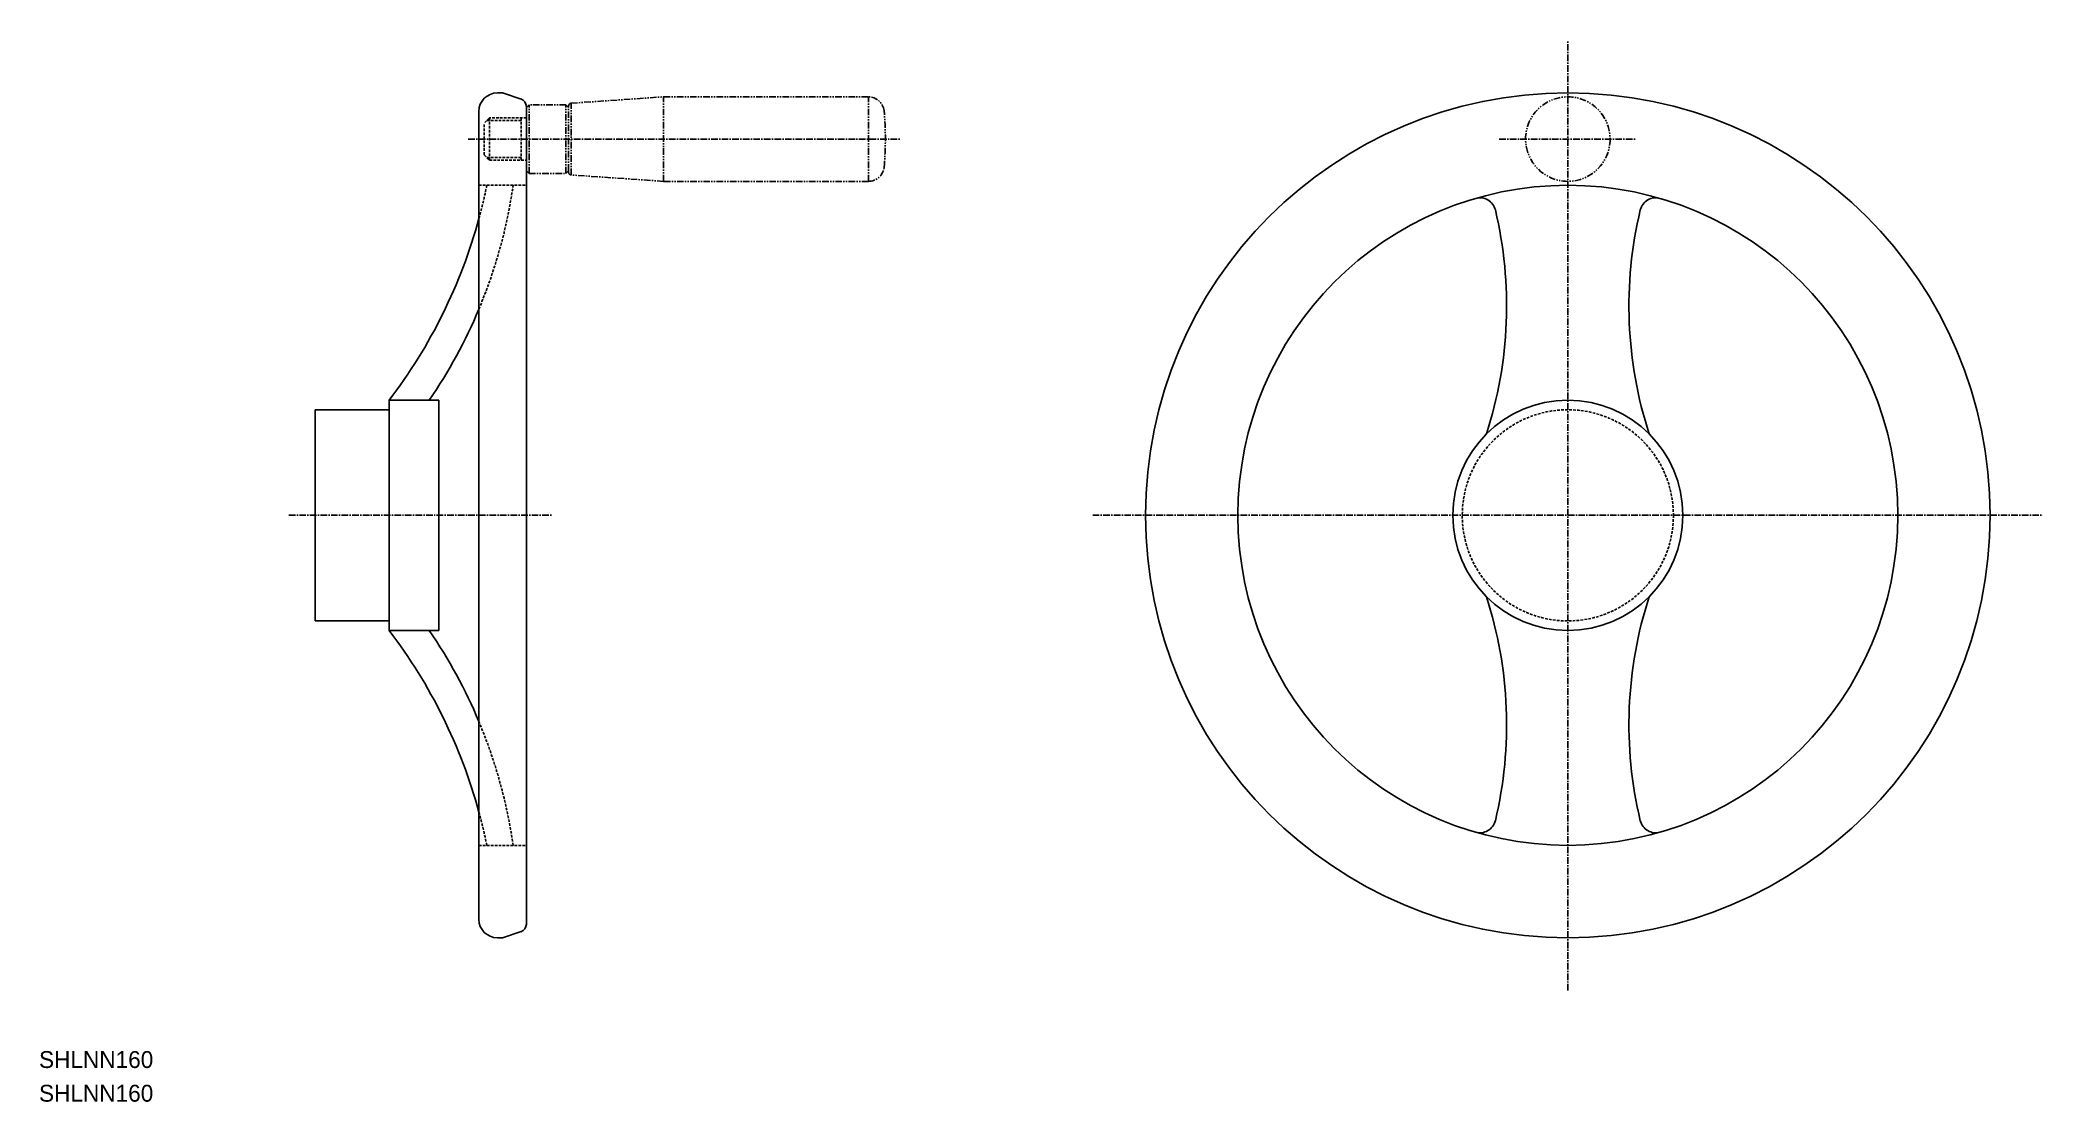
# Model space of a CAD drawing. Extents: x 0 to 380, y 0 to 201.
import ezdxf

# ---------------------------------------------------------------- set-up
doc = ezdxf.new("R2010")
doc.units = 0
doc.header["$MEASUREMENT"] = 0
for name, pattern in [('CENTER', [2, 1.25, -0.25, 0.25, -0.25]), ('DASHED', [0.75, 0.5, -0.25]), ('PHANTOM', [2.5, 1.25, -0.25, 0.25, -0.25, 0.25, -0.25])]:
    doc.linetypes.add(name, pattern=pattern)
doc.layers.get('0').update_dxf_attribs({"linetype": 'CONTINUOUS'})
doc.layers.add('CENTER', color=1, linetype='CENTER')

msp = doc.modelspace()

# ---------------------------------------------------------------- linework, layer by layer
at = {"color": 7, "linetype": 'Continuous'}
for p, q in [((86.82, 191.04), (87.66, 191.04)), ((91.3, 189.88), (87.97, 190.99)), ((83.32, 187.54), (83.32, 34.54)), ((92.82, 188.79), (92.32, 188.29)), ((92.32, 188.46), (92.32, 33.62)), ((92.32, 176.29), (92.82, 175.79)), ((66.32, 132.84), (75.72, 132.84)), ((66.32, 132.84), (66.32, 89.24)), ((75.72, 132.84), (75.72, 89.24)), ((52.32, 131.04), (52.32, 91.04)), ((52.32, 131.04), (66.32, 131.04)), ((52.32, 91.04), (66.32, 91.04)), ((66.32, 89.24), (75.72, 89.24)), ((86.82, 31.04), (87.66, 31.04)), ((91.3, 32.2), (87.97, 31.09))]:
    msp.add_line(p, q, dxfattribs=at)
at = {"color": 7, "linetype": 'PHANTOM'}
for p, q in [((100.78, 189.08), (118.32, 190.29)), ((118.32, 190.29), (157.1, 190.29)), ((118.32, 174.29), (118.32, 190.29)), ((157.1, 174.29), (157.1, 190.29)), ((99.82, 188.79), (92.82, 188.79)), ((92.82, 175.79), (92.82, 188.79)), ((100.32, 188.29), (99.82, 188.79)), ((99.82, 175.79), (99.82, 188.79)), ((100.32, 188.29), (100.32, 188.58)), ((100.32, 176.29), (100.32, 188.29)), ((100.78, 175.5), (100.78, 189.08)), ((92.82, 175.79), (99.82, 175.79)), ((99.82, 175.79), (100.32, 176.29)), ((100.32, 176), (100.32, 176.29)), ((118.32, 174.29), (100.78, 175.5)), ((157.1, 174.29), (118.32, 174.29))]:
    msp.add_line(p, q, dxfattribs=at)
at = {"color": 3, "linetype": 'DASHED'}
for p, q in [((85.32, 186.29), (84.32, 185.29)), ((92.32, 186.29), (85.32, 186.29)), ((85.32, 178.29), (85.32, 186.29)), ((91.32, 178.29), (91.32, 186.29)), ((84.32, 179.29), (84.32, 185.29)), ((84.82, 185.79), (91.32, 185.79)), ((84.32, 179.29), (85.32, 178.29)), ((84.82, 178.79), (91.32, 178.79)), ((85.32, 178.29), (92.32, 178.29)), ((83.32, 173.54), (92.32, 173.54)), ((83.32, 48.54), (92.32, 48.54))]:
    msp.add_line(p, q, dxfattribs=at)
at = {"color": 7, "linetype": 'Continuous'}
for radius in [80, 62.5, 21.8]:
    msp.add_circle((289.6, 111.04), radius, dxfattribs=at)
at = {"color": 7, "linetype": 'PHANTOM'}
msp.add_circle((289.6, 182.29), 8, dxfattribs=at)
at = {"color": 3, "linetype": 'DASHED'}
msp.add_circle((289.6, 111.04), 20, dxfattribs=at)
at = {"color": 7, "linetype": 'Continuous'}
for centre, radius, start, end in [((86.82, 187.54), 3.5, 90, 180), ((87.66, 190.04), 1, 71.5651, 90), ((90.82, 188.46), 1.5, 0, 71.5651), ((272.95, 168.17), 3, 13.4256, 106.2463), ((306.25, 168.17), 3, 73.7537, 166.5744), ((-13.16, 193.52), 100, 322.6392, 344.7593), ((199.61, 150.66), 78.4, 342.0187, 13.4256), ((379.58, 150.66), 78.4, 166.5744, 197.9813), ((-5.68, 187.39), 96.5, 325.5759, 337.2625), ((199.61, 71.42), 78.4, 346.5744, 17.9813), ((379.58, 71.42), 78.4, 162.0187, 193.4256), ((-13.16, 28.56), 100, 15.2407, 37.3608), ((-5.68, 34.69), 96.5, 22.7375, 34.4241), ((272.95, 53.92), 3, 253.7537, 346.5744), ((306.25, 53.92), 3, 193.4256, 286.2463), ((86.82, 34.54), 3.5, 180, 270), ((87.66, 32.04), 1, 270, 288.4349), ((90.82, 33.62), 1.5, 288.4349, 0)]:
    msp.add_arc(centre, radius, start, end, dxfattribs=at)
at = {"color": 7, "linetype": 'PHANTOM'}
for centre, radius, start, end in [((157.1, 187.29), 3, 7.4482, 90), ((100.82, 188.58), 0.5, 94.7636, 180), ((100.82, 176), 0.5, 180, 265.2364), ((157.1, 177.29), 3, 270, 352.5518)]:
    msp.add_arc(centre, radius, start, end, dxfattribs=at)
at = {"linetype": 'PHANTOM'}
msp.add_arc((101.3, 182.29), 59.02, 354.7614, 5.2386, dxfattribs=at)
at = {"color": 3, "linetype": 'DASHED'}
for centre, radius, start, end in [((-13.16, 193.52), 100, 344.7593, 348.4729), ((-5.68, 187.39), 96.5, 337.2625, 351.7466), ((-5.68, 34.69), 96.5, 8.2534, 22.7375), ((-13.16, 28.56), 100, 11.5271, 15.2407)]:
    msp.add_arc(centre, radius, start, end, dxfattribs=at)
at = {"layer": 'CENTER', "color": 1, "linetype": 'CENTER'}
for p, q in [((289.6, 21.04), (289.6, 201.04)), ((81.32, 182.29), (163.33, 182.29)), ((276.6, 182.29), (302.6, 182.29)), ((47.32, 111.04), (97.32, 111.04)), ((199.6, 111.04), (379.6, 111.04))]:
    msp.add_line(p, q, dxfattribs=at)

# ---------------------------------------------------------------- texts
at = {"color": 7, "linetype": 'Continuous'}
for p in [(0, 6.38), (0, 0)]:
    msp.add_text('SHLNN160', height=3.2, dxfattribs=at).set_placement(p)

doc.saveas('drawing.dxf')
